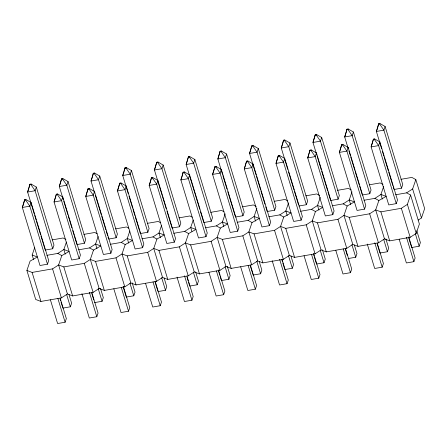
<?xml version="1.0" encoding="UTF-8"?>
<svg xmlns="http://www.w3.org/2000/svg" width="447" height="447" viewBox="0 0 447 447"><rect width="100%" height="100%" fill="white"/><g stroke="black" fill="none" stroke-linecap="round" stroke-linejoin="round"><path stroke-width="0.67" d="M23.59 203.821L24.674 199.675L25.825 199.474L31.083 202.525L48.712 260.556L47.471 264.205L39.984 265.507L22.35 207.469L24.674 199.675M29.005 187.79L29.938 184.237L31.083 184.035L36.341 187.081L53.975 245.118L52.729 248.761L45.242 250.063M56.383 194.171L54.059 201.966L71.688 259.998L79.18 258.696L80.421 255.047L62.787 197.015L57.529 193.97L56.383 194.171L54.059 201.966L61.546 200.664L62.787 197.015M74.515 236.552L76.951 244.559L84.438 243.257L85.679 239.609L68.05 181.577L62.792 178.526L61.641 178.727L59.317 186.522L63.368 199.865M88.087 188.662L85.763 196.457L103.397 254.488L110.884 253.192L112.13 249.543L94.496 191.506L89.238 188.461L88.087 188.662L85.763 196.457L93.255 195.155L94.496 191.506M92.423 176.777L93.35 173.224L94.496 173.023L99.754 176.068L117.388 234.099L116.147 237.748L108.655 239.05L108.045 237.05M119.796 183.153L117.472 190.947L135.106 248.985L142.593 247.683L143.833 244.034L126.205 186.002L120.947 182.957L119.796 183.153L117.472 190.947L124.959 189.651L126.205 186.002M124.126 171.268L125.054 167.714L126.205 167.513L131.463 170.564L149.097 228.596L147.851 232.244L140.364 233.546L139.755 231.54M150.578 181.203L151.505 177.649L152.65 177.448L157.908 180.493L175.542 238.53L174.302 242.179L166.809 243.475L149.181 185.444L151.505 177.649M156.606 162.803L154.438 170.005L162.138 195.35M182.281 175.699L183.209 172.14L184.36 171.944L189.617 174.989L207.252 233.021L206.006 236.67L198.518 237.972L180.884 179.934L183.209 172.14M200.535 211.856L203.776 222.528L211.269 221.231L212.509 217.583L194.875 159.545L189.617 156.5L188.472 156.701L186.148 164.496L189.388 175.168M213.99 170.19L214.918 166.636L216.069 166.435L221.326 169.48L238.955 227.517L237.715 231.166L230.222 232.462L212.593 174.431L214.918 166.636M227.786 191.674L235.485 217.024L242.972 215.722L244.218 212.074L226.584 154.042L221.326 150.997L220.175 151.192L217.851 158.987L222.511 174.33M246.627 161.127L244.297 168.921L261.931 226.959L269.424 225.657L270.664 222.008L253.03 163.976L247.772 160.931L246.627 161.127L244.297 168.921L251.79 167.625L253.03 163.976M265.775 206.849L267.189 211.515L274.681 210.219L275.922 206.57L258.293 148.533L253.036 145.487L251.885 145.688L249.56 153.483L256.047 174.827M278.33 155.623L276.006 163.418L293.64 221.449L301.127 220.147L302.373 216.504L284.739 158.467L279.481 155.422L278.33 155.623L276.006 163.418L283.499 162.116L284.739 158.467M282.51 144.331L283.594 140.179L284.739 139.984L289.997 143.029L307.631 201.061L306.391 204.709L298.898 206.011M310.039 150.114L307.715 157.908L325.343 215.946L332.836 214.644L334.077 210.995L316.448 152.963L311.185 149.918L310.039 150.114L307.715 157.908L315.202 156.606L316.448 152.963M330.607 200.502L338.094 199.2L339.34 195.557L321.706 137.52L316.448 134.474L315.297 134.676L312.973 142.47L316.822 155.143M341.748 144.61L339.418 152.405L357.052 210.436L364.545 209.135L365.786 205.491L348.152 147.454L342.894 144.409L341.748 144.61L339.418 152.405L346.911 151.103L348.152 147.454M345.922 133.318L347.006 129.166L348.152 128.971L353.415 132.016L371.044 190.048L369.803 193.696L362.31 194.998M373.452 139.101L371.127 146.895L388.761 204.933L396.249 203.631L397.495 199.982L379.861 141.95L374.603 138.9L373.452 139.101L371.127 146.895L378.62 145.593L379.861 141.95M377.631 127.808L378.715 123.663L379.861 123.461L385.118 126.507L402.753 184.544L401.512 188.187L394.019 189.489M29.938 184.237L27.608 192.031L34.296 214.04M61.641 178.727L59.317 186.522L66.804 185.22L68.05 181.577M93.35 173.224L91.026 181.018L94.675 193.026M125.054 167.714L122.729 175.509L128.205 193.517M156.573 162.769L154.438 170.005L161.926 168.703L163.172 165.055L157.914 162.01L156.763 162.205L156.573 162.769L157.724 162.568L157.914 162.01M188.472 156.701L186.148 164.496L193.635 163.194L194.875 159.545M220.175 151.192L217.851 158.987L225.344 157.69L226.584 154.042M251.885 145.688L249.56 153.483L257.047 152.181L258.293 148.533M283.594 140.179L281.269 147.974L287.751 169.324M315.297 134.676L312.973 142.47L320.465 141.168L321.706 137.52M347.006 129.166L344.682 136.961L348.124 148.303M378.715 123.663L376.385 131.457L381.654 148.801M23.384 204.43L22.35 207.469L29.837 206.168L31.083 202.525M28.854 188.383L27.608 192.031L35.101 190.729L36.341 187.081M47.471 264.205L29.837 206.168L25.635 200.032L25.825 199.474M52.729 248.761L35.101 190.729L30.893 184.594L31.083 184.035M395.696 194.747L406.614 192.853L410.575 195.021L419.392 224.042L416.202 233.401L410.173 237.307L389.7 240.866L384.493 238.91L378.464 242.816L357.991 246.37L352.789 244.414L346.76 248.32L326.288 251.879L321.08 249.923L315.051 253.829L294.579 257.383L289.371 255.427L283.342 259.333L262.87 262.892L257.668 260.936L251.639 264.842L231.166 268.396L225.958 266.44L219.93 270.346L199.457 273.905L194.249 271.949L188.221 275.855L167.754 279.409L162.546 277.453L156.517 281.359L136.044 284.918L130.837 282.962L124.808 286.868L104.335 290.421L99.128 288.466L93.105 292.377L72.632 295.931L67.424 293.975L61.395 297.881L40.923 301.434L35.715 299.479L26.898 270.463L30.089 261.104L37.364 256.98L32.162 255.025L34.71 247.532M79.18 258.696L61.546 200.664L57.339 194.529L57.529 193.97M84.438 243.257L66.804 185.22L62.602 179.091L62.792 178.526M46.918 255.321L57.836 253.421L63.865 249.515L69.073 251.471L61.798 255.595L58.607 264.959L67.424 293.975M66.419 242.028L63.865 249.515L65.268 254.136M92.266 177.37L91.026 181.018L98.513 179.716L99.754 176.068M110.884 253.192L93.255 195.155L89.048 189.02L89.238 188.461M116.147 237.748L98.513 179.716L94.306 173.581L94.496 173.023M50.399 299.797L57.613 323.539L65.106 322.237L66.346 318.588L60.133 298.149M62.876 308.1L70.363 306.798L71.604 303.15L69 294.579M78.627 249.812L89.545 247.917L95.574 244.012L100.782 245.967L93.501 250.091L90.316 259.45L99.128 288.466M98.128 236.519L95.574 244.012L96.977 248.627M123.975 171.86L122.729 175.509L130.222 174.207L131.463 170.564M142.593 247.683L124.959 189.651L120.757 183.516L120.947 182.957M147.851 232.244L130.222 174.207L126.015 168.072L126.205 167.513M81.907 293.629L89.322 318.029L96.809 316.733L98.055 313.084L91.842 292.64M94.58 302.591L102.072 301.289L103.313 297.641L100.508 288.41M110.336 244.308L121.254 242.408L127.283 238.502L132.485 240.458L125.21 244.582L122.02 253.946L130.837 282.962M129.831 231.015L127.283 238.502L128.686 243.118M150.421 181.795L149.181 185.444L156.668 184.142L157.908 180.493M174.302 242.179L156.668 184.142L152.461 178.007L152.65 177.448M113.817 288.784L121.031 312.526L128.518 311.224L129.759 307.575L123.35 286.471M126.289 297.082L133.776 295.785L135.022 292.137L132.217 282.906M142.04 238.799L152.958 236.904L158.987 232.999L164.194 234.954L156.919 239.078L153.729 248.437L162.546 277.453M161.54 225.506L158.987 232.999L160.389 237.614M182.13 176.291L180.884 179.934L188.377 178.638L189.617 174.989M206.006 236.67L188.377 178.638L184.17 172.503L184.36 171.944M211.269 221.231L193.635 163.194L189.427 157.059L189.617 156.5M167.005 211.358L172.073 228.037L179.56 226.735L180.8 223.087L163.172 165.055M145.521 283.275L152.734 307.016L160.227 305.72L161.468 302.071L155.254 281.627M157.998 291.578L165.485 290.276L166.725 286.628L164.122 278.056M173.749 233.295L184.667 231.395L190.696 227.489L195.903 229.445L188.623 233.569L185.438 242.933L194.249 271.949M193.249 220.002L190.696 227.489L191.897 231.445M213.834 170.782L212.593 174.431L220.08 173.129L221.326 169.48M237.715 231.166L220.08 173.129L215.873 166.994L216.069 166.435M242.972 215.722L225.344 157.69L221.136 151.555L221.326 150.997M177.029 277.112L184.443 301.513L191.931 300.211L193.177 296.562L186.963 276.117M189.701 286.069L197.194 284.773L198.434 281.124L195.63 271.888M205.458 227.786L216.376 225.891L222.405 221.986L227.607 223.941L220.332 228.065L217.141 237.424L225.958 266.44M225.165 213.873L222.405 221.986L223.807 226.601M269.424 225.657L251.79 167.625L247.582 161.49L247.772 160.931M274.681 210.219L257.047 152.181L252.84 146.046L253.036 145.487M208.939 272.262L216.147 296.003L223.64 294.702L224.88 291.058L218.471 269.954M221.41 280.565L228.898 279.263L230.144 275.615L227.339 266.384M237.161 222.282L248.079 220.382L254.108 216.477L259.316 218.432L252.041 222.556L248.85 231.915L257.668 260.936M256.874 208.363L254.108 216.477L255.511 221.092M282.303 144.934L281.269 147.974L288.756 146.677L289.997 143.029M301.127 220.147L283.499 162.116L279.291 155.981L279.481 155.422M306.391 204.709L288.756 146.677L284.549 140.542L284.739 139.984M240.642 266.758L247.856 290.5L255.349 289.198L256.589 285.549L250.376 265.105M253.114 275.056L260.607 273.76L261.847 270.111L259.243 261.534M268.87 216.773L279.788 214.878L285.817 210.973L291.025 212.923L283.744 217.046L280.56 226.411L289.371 255.427M288.583 202.854L285.817 210.973L287.22 215.588M332.836 214.644L315.202 156.606L310.995 150.477L311.185 149.918M338.094 199.2L320.465 141.168L316.258 135.033L316.448 134.474M272.15 260.59L279.565 284.99L287.052 283.689L288.298 280.046L282.085 259.601M282.822 262.959L284.823 269.552L292.316 268.25L293.556 264.602L290.952 256.03M300.574 211.269L311.498 209.369L317.526 205.464L322.728 207.419L315.453 211.543L312.263 220.902L321.08 249.923M320.287 197.35L317.526 205.464L318.929 210.079M345.715 133.921L344.682 136.961L352.169 135.659L353.415 132.016M364.545 209.135L346.911 151.103L342.704 144.968L342.894 144.409M369.803 193.696L352.169 135.659L347.962 129.529L348.152 128.971M304.055 255.745L311.268 279.487L318.761 278.185L320.002 274.536L313.593 253.432M314.526 257.45L316.532 264.043L324.019 262.741L325.265 259.098L322.46 249.862M332.283 205.76L343.201 203.866L349.23 199.954L354.437 201.91L347.163 206.033L343.972 215.398L352.789 244.414M351.996 191.841L349.23 199.954L350.632 204.575M377.424 128.418L376.385 131.457L383.878 130.155L385.118 126.507M396.249 203.631L378.62 145.593L374.413 139.464L374.603 138.9M401.512 188.187L383.878 130.155L379.671 124.02L379.861 123.461M335.764 250.236L342.978 273.977L350.47 272.676L351.711 269.033L345.497 248.588M348.235 258.539L355.728 257.237L356.969 253.589L354.365 245.017M363.992 200.25L374.91 198.356L380.939 194.451L386.147 196.406L378.866 200.53L375.676 209.889L384.493 238.91M383.699 186.338L380.939 194.451L382.341 199.066M367.272 244.073L374.687 268.474L382.174 267.172L383.42 263.523L377.207 243.079M377.139 243.799L379.944 253.03L387.437 251.728L388.678 248.085L385.873 238.849M416.202 233.401L407.385 204.385L410.575 195.021M418.174 220.092L421.46 217.963L412.642 188.941L415.833 179.582L411.877 177.409L400.959 179.308M421.46 217.963L424.65 208.598L415.833 179.582M399.177 239.223L406.39 262.965L413.883 261.663L415.123 258.014L408.714 236.916M408.849 238.29L411.653 247.526L419.141 246.224L420.387 242.576L416.777 230.708M26.898 270.463L32.106 272.419L52.578 268.865L58.607 264.959L63.815 266.915L84.287 263.356L90.316 259.45L95.518 261.406L115.991 257.852L122.02 253.946L127.227 255.902L147.7 252.343L153.729 248.437L158.936 250.393L179.409 246.839L185.438 242.933L190.64 244.889L211.113 241.33L217.141 237.424L222.349 239.38L242.822 235.826L248.85 231.915L254.058 233.87L274.531 230.317L280.56 226.411L285.762 228.367L306.234 224.813L312.263 220.902L317.471 222.857L337.943 219.304L343.972 215.398L349.18 217.354L369.647 213.795L375.676 209.889L380.883 211.844L401.356 208.291L407.385 204.385M406.614 192.853L412.642 188.941M29.742 184.795L30.893 184.594M61.451 179.286L62.602 179.091M93.16 173.782L94.306 173.581M124.864 168.273L126.015 168.072M188.282 157.26L189.427 157.059M219.985 151.757L221.136 151.555M251.695 146.247L252.84 146.046M283.404 140.738L284.549 140.542M315.107 135.234L316.258 135.033M346.816 129.725L347.962 129.529M378.52 124.221L379.671 124.02M24.484 200.234L25.635 200.032M56.193 194.73L57.339 194.529M87.897 189.221L89.048 189.02M119.606 183.717L120.757 183.516M151.315 178.208L152.461 178.007M183.019 172.698L184.17 172.503M214.728 167.195L215.873 166.994M246.437 161.685L247.582 161.49M278.14 156.182L279.291 155.981M309.849 150.673L310.995 150.477M341.553 145.169L342.704 144.968M373.262 139.66L374.413 139.464M52.182 239.877L63.1 237.983L65.927 239.536M83.885 234.373L94.803 232.479L97.066 233.72M115.594 228.864L126.512 226.97L128.775 228.21M147.303 223.36L158.221 221.461L160.479 222.707M179.007 217.851L189.925 215.957L192.188 217.197M210.716 212.347L221.634 210.448L223.897 211.694M242.425 206.838L253.343 204.944L256.17 206.497M274.128 201.334L285.046 199.435L287.874 200.988M305.837 195.825L316.755 193.931L319.583 195.479M337.541 190.321L348.464 188.422L351.292 189.975M369.25 184.812L380.168 182.918L382.995 184.466M374.91 198.356L378.866 200.53M343.201 203.866L347.163 206.033M311.498 209.369L315.453 211.543M279.788 214.878L283.744 217.046M248.079 220.382L252.041 222.556M216.376 225.891L220.332 228.065M184.667 231.395L188.623 233.569M152.958 236.904L156.919 239.078M121.254 242.408L125.21 244.582M89.545 247.917L93.501 250.091M57.836 253.421L61.798 255.595M157.724 162.568L161.926 168.703L179.56 226.735M415.336 233.692L419.141 246.224M401.356 208.291L410.173 237.307M382.47 151.466L383.884 156.137M384.291 157.473L388.342 170.81M388.75 172.145L392.801 185.488M393.209 186.824L393.818 188.824M406.468 237.262L413.883 261.663M380.883 211.844L389.7 240.866M383.627 239.201L387.437 251.728M369.647 213.795L378.464 242.816M348.934 150.969L350.353 155.64M350.761 156.975L354.812 170.318M355.22 171.648L359.271 184.991M359.679 186.326L362.109 194.328M374.759 242.771L382.174 267.172M349.18 217.354L357.991 246.37M351.923 244.705L355.728 257.237M337.943 219.304L346.76 248.32M317.23 156.478L321.281 169.821M321.689 171.151L327.567 190.5M327.969 191.83L330.406 199.837M345.235 248.644L347.235 255.243M343.257 248.934L350.47 272.676M317.471 222.857L326.288 251.879M320.214 250.214L324.019 262.741M306.234 224.813L315.051 253.829M288.561 171.989L294.037 190.003M294.439 191.333L298.495 204.676M313.526 254.153L314.124 256.131M311.548 254.444L318.761 278.185M285.762 228.367L294.579 257.383M288.505 255.718L292.316 268.25M274.531 230.317L283.342 259.333M256.449 176.163L260.506 189.506M260.908 190.835L264.965 204.178M281.817 259.657L282.42 261.635M279.638 259.288L287.052 283.689M254.058 233.87L262.87 262.892M256.801 261.227L260.607 273.76M242.822 235.826L251.639 264.842M222.919 175.665L226.97 189.008M250.113 265.166L252.918 274.397M248.135 265.457L255.349 289.198M222.349 239.38L231.166 268.396M225.092 266.736L228.898 279.263M211.113 241.33L219.93 270.346M189.791 176.504L199.725 209.19M218.404 270.67L219.807 275.291M220.209 276.609L221.209 279.906M216.426 270.96L223.64 294.702M190.64 244.889L199.457 273.905M193.383 272.24L197.194 284.773M179.409 246.839L188.221 275.855M162.546 196.686L166.195 208.693M187.097 277.498L188.098 280.794M188.5 282.113L189.5 285.409M184.522 275.81L191.931 300.211M158.936 250.393L167.754 279.409M161.68 277.749L165.485 290.276M147.7 252.343L156.517 281.359M129.015 196.188L132.664 208.196M133.066 209.531L134.893 215.532M135.296 216.868L139.352 230.211M154.992 281.688L157.797 290.919M153.014 281.979L160.227 305.72M127.227 255.902L136.044 284.918M129.971 283.253L133.776 295.785M115.991 257.852L124.808 286.868M95.485 195.691L101.363 215.035M101.765 216.37L105.816 229.713M106.224 231.043L107.643 235.714M123.081 286.533L126.088 296.422M121.305 287.482L128.518 311.224M95.518 261.406L104.335 290.421M98.262 288.762L102.072 301.289M84.287 263.356L93.105 292.377M63.776 201.2L67.827 214.538M68.235 215.873L71.883 227.881M72.693 230.551L74.113 235.217M91.775 293.361L93.781 299.954M89.4 292.332L96.809 316.733M63.815 266.915L72.632 295.931M66.558 294.266L70.363 306.798M52.578 268.865L61.395 297.881M34.704 215.376L36.123 220.047M36.525 221.382L40.582 234.72M40.984 236.055L45.041 249.398M60.071 298.864L60.669 300.842M61.071 302.161L62.675 307.441M57.892 298.495L65.106 322.237M32.162 255.025L33.564 259.64M32.106 272.419L40.923 301.434"/></g></svg>
